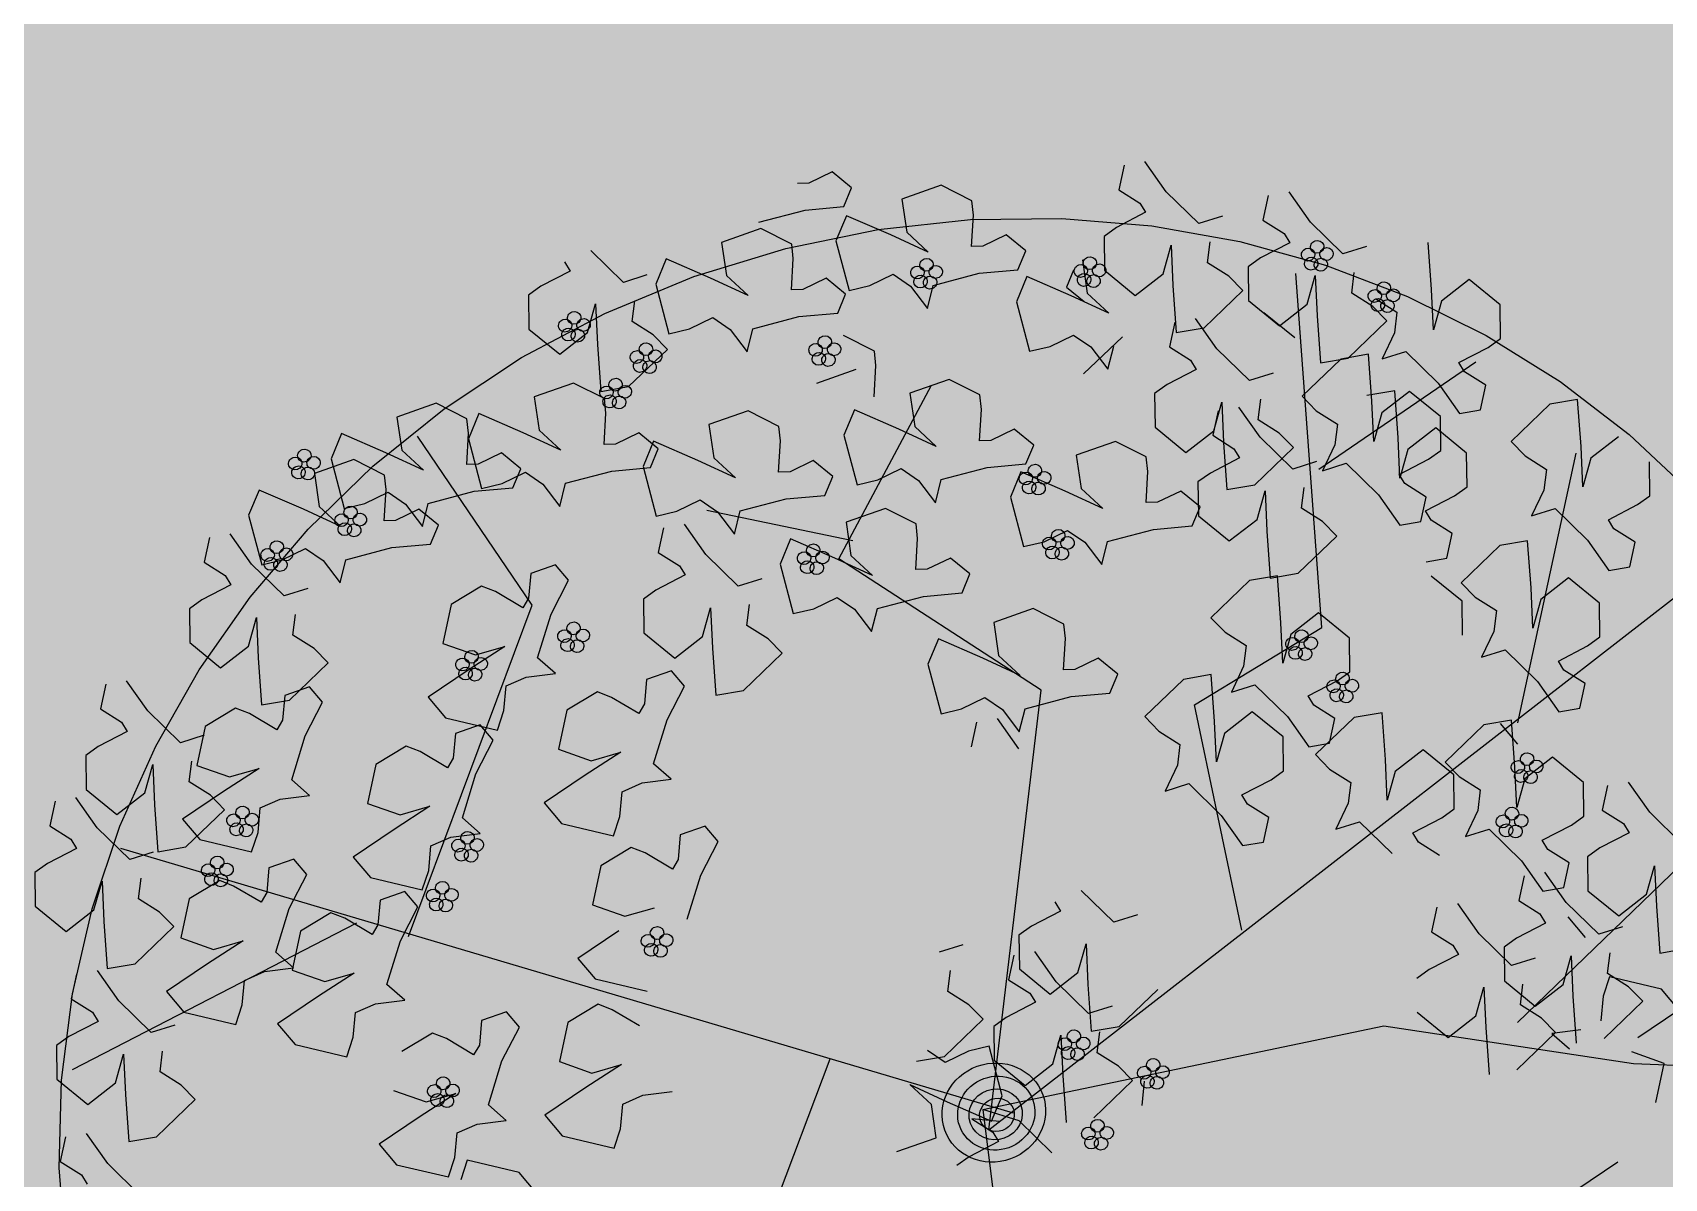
# Model space of a CAD drawing. Header units: millimetres. Extents: x 971.3 to 1010.6, y 593 to 619.8.
# Drawn here: x 973.563 to 975.967, y 596.452 to 598.139 of the extents above; entities that cross this region are included whole.
import ezdxf

# ---------------------------------------------------------------- set-up
doc = ezdxf.new("R2010")
doc.units = ezdxf.units.MM
doc.linetypes.add('ACAD_ISO08W100', pattern=[36, 24, -3, 6, -3])
doc.layers.add('ARVORES', color=108, linetype='Continuous')
doc.layers.add('FAROLAS', color=45, linetype='Continuous', lineweight=9)

# ---------------------------------------------------------------- blocks, each defined once
blk = doc.blocks.new('2d-Ipe')
at = {"color": 50}
for centre in [(0.26275, 0.31861), (0.265, 0.32292), (0.27007, 0.32292), (0.27232, 0.3173), (0.26707, 0.31412), (0.28542, 0.30253), (0.29048, 0.30253), (0.28317, 0.29822), (0.28748, 0.29373), (0.29274, 0.29691), (0.11392, 0.25359), (0.11899, 0.25359), (0.11167, 0.24929), (0.11599, 0.24479), (0.12124, 0.24798), (0.40975, 0.23705), (0.412, 0.24136), (0.41707, 0.24136), (0.41932, 0.23574), (0.41406, 0.23256), (0.21192, 0.22097), (0.21699, 0.22097), (0.20967, 0.21666), (0.21399, 0.21217), (0.21924, 0.21535), (0.45283, 0.21282), (0.4579, 0.21282), (0.45058, 0.20851), (0.4549, 0.20401), (0.46015, 0.2072), (0.23009, 0.19627), (0.23234, 0.20058), (0.2374, 0.20058), (0.23965, 0.19496), (0.41383, 0.19627), (0.41608, 0.20058), (0.42115, 0.20058), (0.4234, 0.19496), (0.2344, 0.19178), (0.41815, 0.19178), (0.31992, 0.16365), (0.32217, 0.16796), (0.32723, 0.16796), (0.32948, 0.16234), (0.32423, 0.15915), (0.14842, 0.12287), (0.15067, 0.12718), (0.15574, 0.12718), (0.15799, 0.12156), (0.15274, 0.11838), (0.31809, 0.11495), (0.32315, 0.11495), (0.31584, 0.11064), (0.32015, 0.10614), (0.3254, 0.10933), (0.471, 0.05762), (0.47325, 0.06193), (0.47831, 0.06193), (0.48056, 0.05631), (0.43017, 0.04947), (0.43242, 0.05378), (0.43748, 0.05378), (0.43973, 0.04816), (0.47531, 0.05313), (0.43448, 0.04497), (0.44467, 0.03339), (0.44973, 0.03339), (0.44242, 0.02908), (0.44673, 0.02458), (0.45198, 0.02777), (0.314, -0.01147), (0.31907, -0.01147), (0.31175, -0.01578), (0.32132, -0.01709), (0.31607, -0.02027), (-0.02716, -0.05248), (-0.02491, -0.04817), (-0.01984, -0.04817), (0.02409, -0.05225), (0.02916, -0.05225), (0.41608, -0.05225), (0.42115, -0.05225), (-0.02284, -0.05698), (-0.01759, -0.05379), (0.02184, -0.05656), (0.03141, -0.05787), (0.41383, -0.05656), (0.4234, -0.05787), (0.02616, -0.06105), (0.41815, -0.06105), (-0.00449, -0.08487), (0.00057, -0.08487), (-0.00674, -0.08918), (0.00282, -0.09049), (-0.00243, -0.09368), (0.43425, -0.11773), (0.4365, -0.11342), (0.44156, -0.11342), (0.43856, -0.12222), (0.44382, -0.11904), (0.275, -0.13404), (0.27725, -0.12973), (0.28232, -0.12973), (0.31175, -0.13404), (0.314, -0.12973), (0.31907, -0.12973), (0.27932, -0.13853), (0.28457, -0.13535), (0.31607, -0.13853), (0.32132, -0.13535), (0.40792, -0.1909), (0.41298, -0.1909), (0.40567, -0.19521), (0.40998, -0.1997), (0.41523, -0.19652), (0.18109, -0.23191), (0.18334, -0.2276), (0.1884, -0.2276), (0.15476, -0.23983), (0.15982, -0.23983), (0.1854, -0.2364), (0.19065, -0.23322), (0.15251, -0.24414), (0.15682, -0.24864), (0.16207, -0.24545), (0.05676, -0.29692), (0.06182, -0.29692), (0.05451, -0.30123), (0.05882, -0.30573), (0.06407, -0.30254), (0.373, -0.30531), (0.37525, -0.301), (0.38032, -0.301), (0.08126, -0.31324), (0.08632, -0.31324), (0.37731, -0.30981), (0.38257, -0.30662), (0.07901, -0.31754), (0.08332, -0.32204), (0.08857, -0.31886), (0.34034, -0.32978), (0.34259, -0.32547), (0.34765, -0.32547), (0.34465, -0.33427), (0.3499, -0.33109)]:
    blk.add_circle(centre, 0.00338, dxfattribs=at)
at = {"layer": 'ARVORES', "color": 76}
for p, q in [((0.14042, 0.43449), (0.13479, 0.43338)), ((0.15089, 0.44219), (0.14042, 0.43449)), ((0.16226, 0.43549), (0.15089, 0.44219)), ((0.19271, 0.42983), (0.17454, 0.4195)), ((0.20968, 0.42427), (0.19271, 0.42983)), ((0.11962, 0.41013), (0.14137, 0.42012)), ((0.14137, 0.42012), (0.16031, 0.42507)), ((0.17454, 0.4195), (0.18038, 0.40272)), ((0.2169, 0.26188), (0.19459, 0.42105)), ((0.21193, 0.41688), (0.20968, 0.42427)), ((0.21425, 0.40055), (0.21193, 0.41688)), ((0.28312, 0.41067), (0.26495, 0.40035)), ((0.30009, 0.40512), (0.28312, 0.41067)), ((0.14862, 0.40644), (0.146, 0.39249)), ((0.17271, 0.40005), (0.14862, 0.40644)), ((0.18038, 0.40272), (0.19324, 0.39408)), ((0.21988, 0.40166), (0.21425, 0.40055)), ((0.23035, 0.40936), (0.21988, 0.40166)), ((0.24171, 0.40266), (0.23035, 0.40936)), ((0.30234, 0.39773), (0.30009, 0.40512)), ((0.19324, 0.39408), (0.17271, 0.40005)), ((0.26495, 0.40035), (0.27079, 0.38357)), ((0.30466, 0.3814), (0.30234, 0.39773)), ((0.146, 0.39249), (0.15765, 0.3679)), ((0.19908, 0.3773), (0.22082, 0.38729)), ((0.22082, 0.38729), (0.23976, 0.39224)), ((0.23903, 0.38729), (0.23641, 0.37334)), ((0.26312, 0.3809), (0.23903, 0.38729)), ((0.32076, 0.39021), (0.31029, 0.3825)), ((0.33213, 0.38351), (0.32076, 0.39021)), ((0.16743, 0.37212), (0.1779, 0.37982)), ((0.1779, 0.37982), (0.18782, 0.3751)), ((0.19857, 0.36491), (0.19908, 0.3773)), ((0.28365, 0.37493), (0.26312, 0.3809)), ((0.27079, 0.38357), (0.28365, 0.37493)), ((0.31029, 0.3825), (0.30466, 0.3814)), ((0.15765, 0.3679), (0.16743, 0.37212)), ((0.23641, 0.37334), (0.24806, 0.34875)), ((0.31123, 0.36814), (0.33017, 0.37309)), ((0.21687, 0.36316), (0.20348, 0.35845)), ((0.22338, 0.3391), (0.21687, 0.36316)), ((0.25784, 0.35297), (0.26831, 0.36067)), ((0.26831, 0.36067), (0.27823, 0.35594)), ((0.28949, 0.35815), (0.31123, 0.36814)), ((0.33244, 0.3669), (0.31427, 0.35657)), ((0.3494, 0.36135), (0.33244, 0.3669)), ((0.35166, 0.35396), (0.3494, 0.36135)), ((0.20348, 0.35845), (0.18801, 0.33607)), ((0.24806, 0.34875), (0.25784, 0.35297)), ((0.28898, 0.34576), (0.28949, 0.35815)), ((0.31427, 0.35657), (0.3201, 0.33979)), ((0.35397, 0.33763), (0.35166, 0.35396)), ((0.24114, 0.34724), (0.22952, 0.3338)), ((0.25917, 0.33667), (0.24114, 0.34724)), ((0.37007, 0.34643), (0.3596, 0.33873)), ((0.38144, 0.33974), (0.37007, 0.34643)), ((0.18801, 0.33607), (0.19655, 0.32971)), ((0.22848, 0.31834), (0.22338, 0.3391)), ((0.26284, 0.3192), (0.25917, 0.33667)), ((0.28835, 0.34351), (0.28573, 0.32956)), ((0.31244, 0.33713), (0.28835, 0.34351)), ((0.33297, 0.33116), (0.31244, 0.33713)), ((0.3201, 0.33979), (0.33297, 0.33116)), ((0.3596, 0.33873), (0.35397, 0.33763)), ((0.19655, 0.32971), (0.20846, 0.3245)), ((0.22952, 0.3338), (0.22848, 0.31834)), ((0.28573, 0.32956), (0.29738, 0.30497)), ((0.36055, 0.32436), (0.37948, 0.32931)), ((0.20846, 0.3245), (0.20932, 0.31354)), ((0.28688, 0.32171), (0.27141, 0.29933)), ((0.30027, 0.32642), (0.28688, 0.32171)), ((0.30679, 0.30236), (0.30027, 0.32642)), ((0.3388, 0.31438), (0.36055, 0.32436)), ((0.16736, 0.31143), (0.15189, 0.28904)), ((0.18075, 0.31614), (0.16736, 0.31143)), ((0.18727, 0.29208), (0.18075, 0.31614)), ((0.20932, 0.31354), (0.20588, 0.29914)), ((0.24458, 0.30338), (0.25757, 0.31356)), ((0.25757, 0.31356), (0.26284, 0.3192)), ((0.30716, 0.30919), (0.31763, 0.3169)), ((0.31763, 0.3169), (0.32754, 0.31217)), ((0.3383, 0.30198), (0.3388, 0.31438)), ((0.20588, 0.29914), (0.21686, 0.3049)), ((0.21686, 0.3049), (0.23638, 0.29106)), ((0.24835, 0.29906), (0.24458, 0.30338)), ((0.29738, 0.30497), (0.30716, 0.30919)), ((0.32454, 0.3105), (0.31293, 0.29706)), ((0.34257, 0.29993), (0.32454, 0.3105)), ((0.20502, 0.30022), (0.19341, 0.28678)), ((0.22305, 0.28965), (0.20502, 0.30022)), ((0.26026, 0.29384), (0.24835, 0.29906)), ((0.27141, 0.29933), (0.27995, 0.29297)), ((0.31188, 0.2816), (0.30679, 0.30236)), ((0.31293, 0.29706), (0.31188, 0.2816)), ((0.34624, 0.28246), (0.34257, 0.29993)), ((0.10232, 0.28858), (0.08893, 0.28388)), ((0.10884, 0.26453), (0.10232, 0.28858)), ((0.15189, 0.28904), (0.16043, 0.28269)), ((0.19236, 0.27132), (0.18727, 0.29208)), ((0.19341, 0.28678), (0.19236, 0.27132)), ((0.22672, 0.27218), (0.22305, 0.28965)), ((0.23638, 0.29106), (0.25014, 0.27713)), ((0.26014, 0.28065), (0.26026, 0.29384)), ((0.27995, 0.29297), (0.29186, 0.28775)), ((0.29186, 0.28775), (0.29273, 0.2768)), ((0.38723, 0.29303), (0.36906, 0.2827)), ((0.4042, 0.28748), (0.38723, 0.29303)), ((0.40645, 0.28009), (0.4042, 0.28748)), ((0.08893, 0.28388), (0.07346, 0.26149)), ((0.16043, 0.28269), (0.17234, 0.27747)), ((0.25014, 0.27713), (0.26014, 0.28065)), ((0.34097, 0.27681), (0.34624, 0.28246)), ((0.36906, 0.2827), (0.3749, 0.26592)), ((0.40877, 0.26376), (0.40645, 0.28009)), ((0.12659, 0.27266), (0.11498, 0.25922)), ((0.17234, 0.27747), (0.17321, 0.26652)), ((0.22145, 0.26653), (0.22672, 0.27218)), ((0.29273, 0.2768), (0.28928, 0.26239)), ((0.32799, 0.26664), (0.34097, 0.27681)), ((0.42487, 0.27256), (0.4144, 0.26486)), ((0.43624, 0.26587), (0.42487, 0.27256)), ((0.11393, 0.24376), (0.10884, 0.26453)), ((0.1483, 0.24463), (0.14462, 0.2621)), ((0.17321, 0.26652), (0.16976, 0.25211)), ((0.20847, 0.25636), (0.22145, 0.26653)), ((0.28928, 0.26239), (0.30027, 0.26815)), ((0.30027, 0.26815), (0.31979, 0.25432)), ((0.33176, 0.26232), (0.32799, 0.26664)), ((0.34366, 0.2571), (0.33176, 0.26232)), ((0.34314, 0.26964), (0.34052, 0.25569)), ((0.36723, 0.26326), (0.34314, 0.26964)), ((0.38776, 0.25729), (0.36723, 0.26326)), ((0.3749, 0.26592), (0.38776, 0.25729)), ((0.4144, 0.26486), (0.40877, 0.26376)), ((0.07842, 0.2497), (0.06988, 0.25605)), ((0.07346, 0.26149), (0.08201, 0.25513)), ((0.08201, 0.25513), (0.09391, 0.24992)), ((0.11498, 0.25922), (0.11393, 0.24376)), ((0.16976, 0.25211), (0.18075, 0.25787)), ((0.18075, 0.25787), (0.20027, 0.24404)), ((0.21224, 0.25204), (0.20847, 0.25636)), ((0.31979, 0.25432), (0.33354, 0.24039)), ((0.34052, 0.25569), (0.35217, 0.2311)), ((0.34355, 0.24391), (0.34366, 0.2571)), ((0.41534, 0.25049), (0.43428, 0.25544)), ((0.06295, 0.22731), (0.07842, 0.2497)), ((0.09391, 0.24992), (0.09478, 0.23897)), ((0.22414, 0.24682), (0.21224, 0.25204)), ((0.2372, 0.24753), (0.22173, 0.22514)), ((0.22403, 0.23363), (0.22414, 0.24682)), ((0.25059, 0.25224), (0.2372, 0.24753)), ((0.25711, 0.22818), (0.25059, 0.25224)), ((0.3936, 0.24051), (0.41534, 0.25049)), ((0.41321, 0.24584), (0.41197, 0.23527)), ((0.44033, 0.24364), (0.41321, 0.24584)), ((0.09478, 0.23897), (0.09133, 0.22456)), ((0.13004, 0.22881), (0.14302, 0.23898)), ((0.14302, 0.23898), (0.1483, 0.24463)), ((0.20027, 0.24404), (0.21402, 0.23011)), ((0.33354, 0.24039), (0.34355, 0.24391)), ((0.36195, 0.23532), (0.37242, 0.24303)), ((0.37242, 0.24303), (0.38234, 0.2383)), ((0.39309, 0.22811), (0.3936, 0.24051)), ((0.4511, 0.2344), (0.44033, 0.24364)), ((0.09133, 0.22456), (0.10232, 0.23032)), ((0.10232, 0.23032), (0.12184, 0.21648)), ((0.21402, 0.23011), (0.22403, 0.23363)), ((0.27486, 0.23632), (0.26325, 0.22287)), ((0.29289, 0.22575), (0.27486, 0.23632)), ((0.35217, 0.2311), (0.36195, 0.23532)), ((0.41197, 0.23527), (0.41341, 0.22235)), ((0.43352, 0.21672), (0.4511, 0.2344)), ((0.04956, 0.22261), (0.06295, 0.22731)), ((0.13381, 0.22448), (0.13004, 0.22881)), ((0.14572, 0.21927), (0.13381, 0.22448)), ((0.22173, 0.22514), (0.23028, 0.21879)), ((0.2622, 0.20741), (0.25711, 0.22818)), ((0.26325, 0.22287), (0.2622, 0.20741)), ((0.29657, 0.20828), (0.29289, 0.22575)), ((0.41341, 0.22235), (0.40436, 0.21612)), ((0.12184, 0.21648), (0.13559, 0.20256)), ((0.1456, 0.20607), (0.14572, 0.21927)), ((0.23028, 0.21879), (0.24218, 0.21357)), ((0.24218, 0.21357), (0.24305, 0.20262)), ((0.40436, 0.21612), (0.39016, 0.2119)), ((0.41809, 0.20193), (0.43352, 0.21672)), ((0.08694, 0.20539), (0.07355, 0.20069)), ((0.09345, 0.18134), (0.08694, 0.20539)), ((0.13559, 0.20256), (0.1456, 0.20607)), ((0.29129, 0.20263), (0.29657, 0.20828)), ((0.39016, 0.2119), (0.40064, 0.20527)), ((0.40064, 0.20527), (0.39842, 0.18144)), ((0.432, 0.20875), (0.41809, 0.20193)), ((0.44945, 0.20542), (0.432, 0.20875)), ((0.44931, 0.18452), (0.44945, 0.20542)), ((0.07355, 0.20069), (0.05808, 0.1783)), ((0.24305, 0.20262), (0.2396, 0.18821)), ((0.27831, 0.19246), (0.29129, 0.20263)), ((0.42659, 0.19734), (0.42536, 0.18677)), ((0.45371, 0.19514), (0.42659, 0.19734)), ((0.11121, 0.18947), (0.09959, 0.17603)), ((0.12924, 0.17891), (0.11121, 0.18947)), ((0.2396, 0.18821), (0.25059, 0.19397)), ((0.25059, 0.19397), (0.27011, 0.18013)), ((0.28208, 0.18814), (0.27831, 0.19246)), ((0.31707, 0.18959), (0.30368, 0.18488)), ((0.32359, 0.16553), (0.31707, 0.18959)), ((0.46449, 0.1859), (0.45371, 0.19514)), ((0.09855, 0.16057), (0.09345, 0.18134)), ((0.29399, 0.18292), (0.28208, 0.18814)), ((0.30368, 0.18488), (0.28821, 0.16249)), ((0.29387, 0.16973), (0.29399, 0.18292)), ((0.39842, 0.18144), (0.39323, 0.16257)), ((0.41133, 0.17508), (0.41319, 0.1805)), ((0.41319, 0.1805), (0.42849, 0.17435)), ((0.42536, 0.18677), (0.4268, 0.17385)), ((0.43602, 0.1726), (0.44931, 0.18452)), ((0.44691, 0.16823), (0.46449, 0.1859)), ((0.05808, 0.1783), (0.06662, 0.17194)), ((0.09959, 0.17603), (0.09855, 0.16057)), ((0.13291, 0.16144), (0.12924, 0.17891)), ((0.27011, 0.18013), (0.28386, 0.16621)), ((0.34135, 0.17367), (0.32973, 0.16022)), ((0.35937, 0.1631), (0.34135, 0.17367)), ((0.41277, 0.16216), (0.41133, 0.17508)), ((0.4268, 0.17385), (0.41775, 0.16762)), ((0.42849, 0.17435), (0.43602, 0.1726)), ((0.06662, 0.17194), (0.07853, 0.16673)), ((0.07853, 0.16673), (0.07939, 0.15578)), ((0.28386, 0.16621), (0.29387, 0.16973)), ((0.32869, 0.14477), (0.32359, 0.16553)), ((0.41775, 0.16762), (0.40354, 0.1634)), ((0.43148, 0.15343), (0.44691, 0.16823)), ((0.07939, 0.15578), (0.07595, 0.14137)), ((0.11465, 0.14562), (0.12764, 0.15579)), ((0.12764, 0.15579), (0.13291, 0.16144)), ((0.1461, 0.15853), (0.13063, 0.13614)), ((0.15949, 0.16323), (0.1461, 0.15853)), ((0.166, 0.13918), (0.15949, 0.16323)), ((0.28821, 0.16249), (0.29676, 0.15614)), ((0.29676, 0.15614), (0.30866, 0.15092)), ((0.32973, 0.16022), (0.32869, 0.14477)), ((0.36305, 0.14563), (0.35937, 0.1631)), ((0.39323, 0.16257), (0.40128, 0.15566)), ((0.40128, 0.15566), (0.41277, 0.16216)), ((0.40354, 0.1634), (0.41403, 0.15677)), ((0.41403, 0.15677), (0.4118, 0.13294)), ((0.44539, 0.16025), (0.43148, 0.15343)), ((0.46284, 0.15692), (0.44539, 0.16025)), ((0.4627, 0.13602), (0.46284, 0.15692)), ((0.22994, 0.14807), (0.21447, 0.12568)), ((0.24333, 0.15277), (0.22994, 0.14807)), ((0.24985, 0.12872), (0.24333, 0.15277)), ((0.30866, 0.15092), (0.30953, 0.13997)), ((0.18376, 0.14731), (0.17214, 0.13387)), ((0.20178, 0.13675), (0.18376, 0.14731)), ((0.30953, 0.13997), (0.30608, 0.12556)), ((0.34479, 0.12981), (0.35777, 0.13998)), ((0.35777, 0.13998), (0.36305, 0.14563)), ((0.17214, 0.13387), (0.1711, 0.11841)), ((0.20546, 0.11928), (0.20178, 0.13675)), ((0.2676, 0.13685), (0.25599, 0.12341)), ((0.28563, 0.12629), (0.2676, 0.13685)), ((0.30608, 0.12556), (0.31707, 0.13132)), ((0.31707, 0.13132), (0.33659, 0.11748)), ((0.4118, 0.13294), (0.40662, 0.11407)), ((0.42472, 0.12658), (0.42658, 0.13201)), ((0.42658, 0.13201), (0.44188, 0.12585)), ((0.44941, 0.1241), (0.4627, 0.13602)), ((0.21447, 0.12568), (0.22301, 0.11932)), ((0.25494, 0.10795), (0.24985, 0.12872)), ((0.25599, 0.12341), (0.25494, 0.10795)), ((0.2893, 0.10882), (0.28563, 0.12629)), ((0.34856, 0.12549), (0.34479, 0.12981)), ((0.36047, 0.12027), (0.34856, 0.12549)), ((0.41192, 0.12904), (0.41069, 0.11846)), ((0.43905, 0.12684), (0.41192, 0.12904)), ((0.42615, 0.11366), (0.42472, 0.12658)), ((0.44982, 0.11759), (0.43905, 0.12684)), ((0.44188, 0.12585), (0.44941, 0.1241)), ((0.20019, 0.11363), (0.20546, 0.11928)), ((0.22301, 0.11932), (0.23492, 0.11411)), ((0.33659, 0.11748), (0.35035, 0.10356)), ((0.36035, 0.10708), (0.36047, 0.12027)), ((0.41069, 0.11846), (0.41213, 0.10554)), ((0.43224, 0.09992), (0.44982, 0.11759)), ((0.1872, 0.10346), (0.20019, 0.11363)), ((0.23492, 0.11411), (0.23579, 0.10316)), ((0.28403, 0.10317), (0.2893, 0.10882)), ((0.35035, 0.10356), (0.36035, 0.10708)), ((0.40662, 0.11407), (0.41467, 0.10716)), ((0.41467, 0.10716), (0.42615, 0.11366)), ((0.15948, 0.10497), (0.179, 0.09113)), ((0.19097, 0.09913), (0.1872, 0.10346)), ((0.20288, 0.09392), (0.19097, 0.09913)), ((0.23579, 0.10316), (0.23234, 0.08875)), ((0.27105, 0.093), (0.28403, 0.10317)), ((0.40308, 0.09932), (0.38887, 0.0951)), ((0.41213, 0.10554), (0.40308, 0.09932)), ((0.41681, 0.08513), (0.43224, 0.09992)), ((0.179, 0.09113), (0.19276, 0.07721)), ((0.20276, 0.08072), (0.20288, 0.09392)), ((0.23234, 0.08875), (0.24333, 0.09451)), ((0.24333, 0.09451), (0.26285, 0.08067)), ((0.27482, 0.08867), (0.27105, 0.093)), ((0.38887, 0.0951), (0.39936, 0.08846)), ((0.43072, 0.09195), (0.41681, 0.08513)), ((0.44817, 0.08861), (0.43072, 0.09195)), ((0.28672, 0.08346), (0.27482, 0.08867)), ((0.28661, 0.07026), (0.28672, 0.08346)), ((0.39936, 0.08846), (0.39713, 0.06464)), ((0.44803, 0.06772), (0.44817, 0.08861)), ((0.19276, 0.07721), (0.20276, 0.08072)), ((0.26285, 0.08067), (0.2766, 0.06675)), ((0.31052, 0.07689), (0.29235, 0.06657)), ((0.32748, 0.07134), (0.31052, 0.07689)), ((0.48312, 0.07963), (0.46496, 0.0693)), ((0.50009, 0.07408), (0.48312, 0.07963)), ((0.50234, 0.06669), (0.50009, 0.07408)), ((0.2766, 0.06675), (0.28661, 0.07026)), ((0.29235, 0.06657), (0.29819, 0.04979)), ((0.32974, 0.06395), (0.32748, 0.07134)), ((0.43474, 0.0558), (0.44803, 0.06772)), ((0.46496, 0.0693), (0.47079, 0.05252)), ((0.50466, 0.05036), (0.50234, 0.06669)), ((0.33206, 0.04762), (0.32974, 0.06395)), ((0.39713, 0.06464), (0.39195, 0.04576)), ((0.41005, 0.05827), (0.41191, 0.0637)), ((0.41148, 0.04536), (0.41005, 0.05827)), ((0.41191, 0.0637), (0.42721, 0.05754)), ((0.42721, 0.05754), (0.43474, 0.0558)), ((0.26643, 0.05351), (0.26381, 0.03956)), ((0.29052, 0.04712), (0.26643, 0.05351)), ((0.29819, 0.04979), (0.31105, 0.04115)), ((0.34815, 0.05643), (0.33768, 0.04872)), ((0.35952, 0.04973), (0.34815, 0.05643)), ((0.36671, 0.05128), (0.36547, 0.04071)), ((0.39383, 0.04908), (0.36671, 0.05128)), ((0.43903, 0.05624), (0.43641, 0.04229)), ((0.46313, 0.04985), (0.43903, 0.05624)), ((0.48366, 0.04389), (0.46313, 0.04985)), ((0.47079, 0.05252), (0.48366, 0.04389)), ((0.51029, 0.05146), (0.50466, 0.05036)), ((0.00559, 0.04527), (0.00545, 0.02437)), ((0.31105, 0.04115), (0.29052, 0.04712)), ((0.33768, 0.04872), (0.33206, 0.04762)), ((0.39195, 0.04576), (0.4, 0.03886)), ((0.4046, 0.03984), (0.39383, 0.04908)), ((0.4, 0.03886), (0.41148, 0.04536)), ((0.43641, 0.04229), (0.44807, 0.0177)), ((0.26381, 0.03956), (0.27546, 0.01497)), ((0.31689, 0.02437), (0.33863, 0.03436)), ((0.33863, 0.03436), (0.35757, 0.03931)), ((0.36547, 0.04071), (0.36691, 0.02779)), ((0.38702, 0.02217), (0.4046, 0.03984)), ((0.48949, 0.02711), (0.51123, 0.03709)), ((0.03681, 0.02786), (0.02138, 0.01306)), ((0.0229, 0.02103), (0.03681, 0.02786)), ((0.28524, 0.01919), (0.29571, 0.02689)), ((0.29571, 0.02689), (0.30563, 0.02216)), ((0.31892, -0.03737), (0.36036, 0.0263)), ((0.36691, 0.02779), (0.35786, 0.02156)), ((0.45784, 0.02192), (0.46831, 0.02963)), ((0.46831, 0.02963), (0.47823, 0.0249)), ((0.48898, 0.01471), (0.48949, 0.02711)), ((-0.00999, 0.01197), (-0.01224, 0.01936)), ((0.00545, 0.02437), (0.0229, 0.02103)), ((0.04725, 0.02067), (0.04463, 0.00672)), ((0.27546, 0.01497), (0.28524, 0.01919)), ((0.31638, 0.01197), (0.31689, 0.02437)), ((0.35786, 0.02156), (0.34366, 0.01734)), ((0.34366, 0.01734), (0.35414, 0.01071)), ((0.37159, 0.00737), (0.38702, 0.02217)), ((0.44807, 0.0177), (0.45784, 0.02192)), ((-0.00767, -0.00436), (-0.00999, 0.01197)), ((0.02138, 0.01306), (0.0038, -0.00461)), ((0.04149, 0.00744), (0.05054, 0.01367)), ((0.35414, 0.01071), (0.35192, -0.01312)), ((0.3855, 0.01419), (0.37159, 0.00737)), ((0.40295, 0.01086), (0.3855, 0.01419)), ((0.40281, -0.01004), (0.40295, 0.01086)), ((0.45561, 0.01436), (0.45438, 0.00378)), ((0.48273, 0.01215), (0.45561, 0.01436)), ((0.49351, 0.00291), (0.48273, 0.01215)), ((0.00843, 0.00444), (-0.00204, -0.00326)), ((0.00217, -0.00834), (0.00843, 0.00444)), ((0.04293, -0.00548), (0.04149, 0.00744)), ((0.04463, 0.00672), (0.05628, -0.01787)), ((0.29326, 0.00302), (0.29203, -0.00755)), ((0.32038, 0.00082), (0.29326, 0.00302)), ((0.33116, -0.00842), (0.32038, 0.00082)), ((0.45438, 0.00378), (0.45582, -0.00914)), ((0.47593, -0.01476), (0.49351, 0.00291)), ((-0.00204, -0.00326), (-0.00767, -0.00436)), ((-0.0011, -0.01763), (0.01123, -0.00244)), ((0.0038, -0.00461), (0.01457, -0.01385)), ((0.04169, -0.01606), (0.04293, -0.00548)), ((0.06606, -0.01365), (0.07653, -0.00594)), ((0.07653, -0.00594), (0.08645, -0.01067)), ((0.29203, -0.00755), (0.29347, -0.02047)), ((0.01457, -0.01385), (0.04169, -0.01606)), ((0.0338, -0.01613), (0.01564, -0.02645)), ((0.05077, -0.02168), (0.0338, -0.01613)), ((0.05628, -0.01787), (0.06606, -0.01365)), ((0.0972, -0.02086), (0.09771, -0.00846)), ((0.35192, -0.01312), (0.34673, -0.03199)), ((0.36483, -0.01948), (0.36669, -0.01405)), ((0.36669, -0.01405), (0.38199, -0.02021)), ((0.38952, -0.02196), (0.40281, -0.01004)), ((0.44676, -0.01536), (0.43256, -0.01958)), ((0.45582, -0.00914), (0.44676, -0.01536)), ((0.4605, -0.02955), (0.47593, -0.01476)), ((-0.02284, -0.02761), (-0.0011, -0.01763)), ((0.05302, -0.02907), (0.05077, -0.02168)), ((0.29347, -0.02047), (0.28441, -0.0267)), ((0.36627, -0.0324), (0.36483, -0.01948)), ((0.38199, -0.02021), (0.38952, -0.02196)), ((0.43256, -0.01958), (0.44305, -0.02622)), ((0.47441, -0.02273), (0.4605, -0.02955)), ((0.49186, -0.02607), (0.47441, -0.02273)), ((0.01564, -0.02645), (0.02147, -0.04324)), ((0.05534, -0.0454), (0.05302, -0.02907)), ((0.28441, -0.0267), (0.27021, -0.03092)), ((0.27021, -0.03092), (0.2807, -0.03755)), ((0.29815, -0.04089), (0.31358, -0.02609)), ((0.34673, -0.03199), (0.35478, -0.0389)), ((0.35478, -0.0389), (0.36627, -0.0324)), ((0.44305, -0.02622), (0.44082, -0.05004)), ((0.49172, -0.04696), (0.49186, -0.02607)), ((0.01381, -0.0459), (-0.01028, -0.03952)), ((0.07144, -0.03659), (0.06097, -0.0443)), ((0.08281, -0.04329), (0.07144, -0.03659)), ((0.2807, -0.03755), (0.27847, -0.06138)), ((0.31206, -0.03407), (0.29815, -0.04089)), ((0.32951, -0.0374), (0.31206, -0.03407)), ((0.32937, -0.0583), (0.32951, -0.0374)), ((0.03434, -0.05187), (0.01381, -0.0459)), ((0.02147, -0.04324), (0.03434, -0.05187)), ((0.06097, -0.0443), (0.05534, -0.0454)), ((0.0749, -0.04349), (0.05673, -0.05381)), ((0.09187, -0.04904), (0.0749, -0.04349)), ((0.09412, -0.05643), (0.09187, -0.04904)), ((0.34627, -0.04895), (0.34504, -0.05953)), ((0.37339, -0.05116), (0.34627, -0.04895)), ((0.40412, -0.06787), (0.40426, -0.04697)), ((0.47843, -0.05888), (0.49172, -0.04696)), ((0.49518, -0.04712), (0.49295, -0.07094)), ((-0.0129, -0.05347), (-0.00125, -0.07806)), ((0.05673, -0.05381), (0.06257, -0.07059)), ((0.06192, -0.05866), (0.08085, -0.05372)), ((0.09644, -0.07276), (0.09412, -0.05643)), ((0.21661, -0.04977), (0.21538, -0.06035)), ((0.24373, -0.05197), (0.21661, -0.04977)), ((0.2545, -0.06122), (0.24373, -0.05197)), ((0.38416, -0.0604), (0.37339, -0.05116)), ((0.44082, -0.05004), (0.43564, -0.06892)), ((0.45374, -0.05641), (0.4556, -0.05098)), ((0.45517, -0.06933), (0.45374, -0.05641)), ((0.4556, -0.05098), (0.4709, -0.05714)), ((0.4709, -0.05714), (0.47843, -0.05888)), ((0.04017, -0.06865), (0.06192, -0.05866)), ((0.2061, -0.06518), (0.19473, -0.05848)), ((0.21538, -0.06035), (0.21681, -0.07326)), ((0.23693, -0.07889), (0.2545, -0.06122)), ((0.27847, -0.06138), (0.27329, -0.08025)), ((0.29139, -0.06774), (0.29325, -0.06231)), ((0.29325, -0.06231), (0.30855, -0.06847)), ((0.31608, -0.07022), (0.32937, -0.0583)), ((0.34504, -0.05953), (0.34647, -0.07245)), ((0.36659, -0.07807), (0.38416, -0.0604)), ((0.00852, -0.07384), (0.01899, -0.06613)), ((0.01899, -0.06613), (0.02891, -0.07086)), ((0.03081, -0.06687), (0.02819, -0.08082)), ((0.0549, -0.07326), (0.03081, -0.06687)), ((0.03967, -0.08105), (0.04017, -0.06865)), ((0.07543, -0.07923), (0.0549, -0.07326)), ((0.06257, -0.07059), (0.07543, -0.07923)), ((0.10207, -0.07166), (0.09644, -0.07276)), ((0.21681, -0.07326), (0.20776, -0.07949)), ((0.29282, -0.08066), (0.29139, -0.06774)), ((0.30855, -0.06847), (0.31608, -0.07022)), ((0.34647, -0.07245), (0.33742, -0.07868)), ((0.38718, -0.07188), (0.40248, -0.07804)), ((0.41001, -0.07978), (0.4233, -0.06787)), ((0.43564, -0.06892), (0.44369, -0.07582)), ((0.44369, -0.07582), (0.45517, -0.06933)), ((0.49295, -0.07094), (0.48777, -0.08982)), ((0.50587, -0.07731), (0.50773, -0.07188)), ((-0.0036, -0.08343), (-0.0155, -0.07822)), ((-0.00125, -0.07806), (0.00852, -0.07384)), ((0.02819, -0.08082), (0.03984, -0.10541)), ((0.1852, -0.08055), (0.20414, -0.0756)), ((0.20776, -0.07949), (0.19356, -0.08371)), ((0.22149, -0.09368), (0.23693, -0.07889)), ((0.27329, -0.08025), (0.28134, -0.08716)), ((0.28134, -0.08716), (0.29282, -0.08066)), ((0.33742, -0.07868), (0.32322, -0.08289)), ((0.35115, -0.09287), (0.36659, -0.07807)), ((0.40248, -0.07804), (0.41001, -0.07978)), ((0.44486, -0.07811), (0.44363, -0.08869)), ((0.47198, -0.08032), (0.44486, -0.07811)), ((0.48275, -0.08956), (0.47198, -0.08032)), ((0.5073, -0.09023), (0.50587, -0.07731)), ((0.08127, -0.09601), (0.10301, -0.08602)), ((0.19356, -0.08371), (0.20404, -0.09034)), ((0.2354, -0.08686), (0.22149, -0.09368)), ((0.25285, -0.0902), (0.2354, -0.08686)), ((0.32322, -0.08289), (0.3337, -0.08953)), ((0.3337, -0.08953), (0.33148, -0.11335)), ((0.36506, -0.08604), (0.35115, -0.09287)), ((0.38251, -0.08938), (0.36506, -0.08604)), ((0.38237, -0.11028), (0.38251, -0.08938)), ((0.44363, -0.08869), (0.44506, -0.10161)), ((0.46518, -0.10723), (0.48275, -0.08956)), ((0.48777, -0.08982), (0.49582, -0.09672)), ((0.08076, -0.10841), (0.08127, -0.09601)), ((0.20404, -0.09034), (0.20182, -0.11417)), ((0.25272, -0.11109), (0.25285, -0.0902)), ((0.49582, -0.09672), (0.5073, -0.09023)), ((0.44506, -0.10161), (0.43601, -0.10784)), ((0.20182, -0.11417), (0.19664, -0.13304)), ((0.23942, -0.12301), (0.25272, -0.11109)), ((0.33148, -0.11335), (0.3263, -0.13223)), ((0.34439, -0.11972), (0.34625, -0.11429)), ((0.34625, -0.11429), (0.36155, -0.12045)), ((0.36908, -0.1222), (0.38237, -0.11028)), ((0.43601, -0.10784), (0.42181, -0.11206)), ((0.42181, -0.11206), (0.43229, -0.11869)), ((0.44974, -0.12203), (0.46518, -0.10723)), ((0.21474, -0.12053), (0.2166, -0.11511)), ((0.21617, -0.13345), (0.21474, -0.12053)), ((0.2166, -0.11511), (0.2319, -0.12126)), ((0.2319, -0.12126), (0.23942, -0.12301)), ((0.28541, -0.11706), (0.28418, -0.12764)), ((0.31253, -0.11926), (0.28541, -0.11706)), ((0.3233, -0.12851), (0.31253, -0.11926)), ((0.34583, -0.13264), (0.34439, -0.11972)), ((0.36155, -0.12045), (0.36908, -0.1222)), ((0.43229, -0.11869), (0.43007, -0.14251)), ((0.46365, -0.1152), (0.44974, -0.12203)), ((0.4811, -0.11854), (0.46365, -0.1152)), ((0.48096, -0.13944), (0.4811, -0.11854)), ((0.28418, -0.12764), (0.28561, -0.14056)), ((0.30573, -0.14618), (0.3233, -0.12851)), ((0.19664, -0.13304), (0.20469, -0.13995)), ((0.20469, -0.13995), (0.21617, -0.13345)), ((0.3263, -0.13223), (0.33435, -0.13914)), ((0.33435, -0.13914), (0.34583, -0.13264)), ((0.13769, -0.14253), (0.13718, -0.15493)), ((0.14844, -0.15272), (0.13769, -0.14253)), ((0.17861, -0.14552), (0.16883, -0.14974)), ((0.19026, -0.17011), (0.17861, -0.14552)), ((0.27656, -0.14678), (0.26236, -0.151)), ((0.28561, -0.14056), (0.27656, -0.14678)), ((0.29029, -0.16097), (0.30573, -0.14618)), ((0.43007, -0.14251), (0.42489, -0.16139)), ((0.44299, -0.14888), (0.44484, -0.14345)), ((0.44484, -0.14345), (0.46015, -0.14961)), ((0.46767, -0.15136), (0.48096, -0.13944)), ((0.13718, -0.15493), (0.11544, -0.16491)), ((0.15836, -0.15745), (0.14844, -0.15272)), ((0.16883, -0.14974), (0.15836, -0.15745)), ((0.26236, -0.151), (0.27284, -0.15764)), ((0.3042, -0.15415), (0.29029, -0.16097)), ((0.32165, -0.15749), (0.3042, -0.15415)), ((0.38201, -0.15307), (0.38078, -0.16365)), ((0.40913, -0.15528), (0.38201, -0.15307)), ((0.4199, -0.16452), (0.40913, -0.15528)), ((0.44442, -0.1618), (0.44299, -0.14888)), ((0.46015, -0.14961), (0.46767, -0.15136)), ((0.27284, -0.15764), (0.27062, -0.18146)), ((0.32151, -0.17838), (0.32165, -0.15749)), ((0.38078, -0.16365), (0.38221, -0.17657)), ((0.42489, -0.16139), (0.43294, -0.1683)), ((0.43294, -0.1683), (0.44442, -0.1618)), ((0.0965, -0.16986), (0.09455, -0.18029)), ((0.11544, -0.16491), (0.0965, -0.16986)), ((0.15588, -0.18034), (0.14302, -0.17171)), ((0.14302, -0.17171), (0.16355, -0.17768)), ((0.18764, -0.18406), (0.19026, -0.17011)), ((0.40233, -0.18219), (0.4199, -0.16452)), ((0.10591, -0.18698), (0.11638, -0.17928)), ((0.11638, -0.17928), (0.12201, -0.17818)), ((0.12201, -0.17818), (0.12433, -0.19451)), ((0.16355, -0.17768), (0.18764, -0.18406)), ((0.30822, -0.1903), (0.32151, -0.17838)), ((0.37264, -0.19937), (0.36099, -0.17478)), ((0.38221, -0.17657), (0.37316, -0.1828)), ((0.09455, -0.18029), (0.10591, -0.18698)), ((0.16172, -0.19712), (0.15588, -0.18034)), ((0.27062, -0.18146), (0.26544, -0.20033)), ((0.28353, -0.18782), (0.28539, -0.1824)), ((0.28497, -0.20074), (0.28353, -0.18782)), ((0.28539, -0.1824), (0.30069, -0.18856)), ((0.37316, -0.1828), (0.35896, -0.18702)), ((0.35896, -0.18702), (0.36944, -0.19365)), ((0.38689, -0.19699), (0.40233, -0.18219)), ((0.40741, -0.18136), (0.39707, -0.18721)), ((0.41465, -0.18758), (0.40741, -0.18136)), ((0.12433, -0.19451), (0.12659, -0.2019)), ((0.17523, -0.19057), (0.17472, -0.20297)), ((0.18598, -0.20076), (0.17523, -0.19057)), ((0.21615, -0.19356), (0.20637, -0.19778)), ((0.2278, -0.21815), (0.21615, -0.19356)), ((0.30069, -0.18856), (0.30822, -0.1903)), ((0.40081, -0.19016), (0.38689, -0.19699)), ((0.41825, -0.1935), (0.40081, -0.19016)), ((0.12659, -0.2019), (0.14355, -0.20745)), ((0.14355, -0.20745), (0.16172, -0.19712)), ((0.1959, -0.20549), (0.18598, -0.20076)), ((0.20637, -0.19778), (0.1959, -0.20549)), ((0.26544, -0.20033), (0.27349, -0.20724)), ((0.27349, -0.20724), (0.28497, -0.20074)), ((0.32148, -0.19943), (0.30331, -0.20976)), ((0.33844, -0.20498), (0.32148, -0.19943)), ((0.40915, -0.20217), (0.39098, -0.2125)), ((0.42611, -0.20772), (0.40915, -0.20217)), ((0.26942, -0.20491), (0.25126, -0.21523)), ((0.28639, -0.21046), (0.26942, -0.20491)), ((0.28864, -0.21785), (0.28639, -0.21046)), ((0.30331, -0.20976), (0.30914, -0.22654)), ((0.3407, -0.21238), (0.33844, -0.20498)), ((0.34301, -0.22871), (0.3407, -0.21238)), ((0.39098, -0.2125), (0.39682, -0.22928)), ((0.42837, -0.21511), (0.42611, -0.20772)), ((0.08796, -0.21674), (0.08746, -0.22913)), ((0.09872, -0.22693), (0.08796, -0.21674)), ((0.12888, -0.21973), (0.11911, -0.22395)), ((0.14053, -0.24432), (0.12888, -0.21973)), ((0.13404, -0.2179), (0.13209, -0.22833)), ((0.15298, -0.21295), (0.13404, -0.2179)), ((0.19342, -0.22838), (0.18056, -0.21975)), ((0.18056, -0.21975), (0.20109, -0.22572)), ((0.22518, -0.2321), (0.2278, -0.21815)), ((0.25126, -0.21523), (0.25709, -0.23201)), ((0.29096, -0.23418), (0.28864, -0.21785)), ((0.35911, -0.2199), (0.34864, -0.2276)), ((0.37048, -0.2266), (0.35911, -0.2199)), ((0.43069, -0.23144), (0.42837, -0.21511)), ((-0.01825, -0.22406), (-0.03642, -0.23438)), ((0.08746, -0.22913), (0.06571, -0.23912)), ((0.10864, -0.23165), (0.09872, -0.22693)), ((0.11911, -0.22395), (0.10864, -0.23165)), ((0.13209, -0.22833), (0.14346, -0.23502)), ((0.14346, -0.23502), (0.15393, -0.22732)), ((0.15393, -0.22732), (0.15956, -0.22622)), ((0.15956, -0.22622), (0.16187, -0.24255)), ((0.19926, -0.24516), (0.19342, -0.22838)), ((0.20109, -0.22572), (0.22518, -0.2321)), ((0.22533, -0.22829), (0.22271, -0.24224)), ((0.24943, -0.23468), (0.22533, -0.22829)), ((0.27739, -0.22282), (0.27477, -0.23677)), ((0.30148, -0.22921), (0.27739, -0.22282)), ((0.30706, -0.22537), (0.29659, -0.23308)), ((0.32201, -0.23518), (0.30148, -0.22921)), ((0.31843, -0.23207), (0.30706, -0.22537)), ((0.30914, -0.22654), (0.32201, -0.23518)), ((0.34864, -0.2276), (0.34301, -0.22871)), ((0.36506, -0.22556), (0.36244, -0.23951)), ((0.38915, -0.23194), (0.36506, -0.22556)), ((0.39682, -0.22928), (0.40968, -0.23791)), ((0.44679, -0.22264), (0.43632, -0.23034)), ((0.45815, -0.22933), (0.44679, -0.22264)), ((-0.03642, -0.23438), (-0.03058, -0.25116)), ((0.00097, -0.237), (-0.00129, -0.22961)), ((0.00329, -0.25333), (0.00097, -0.237)), ((0.26996, -0.24065), (0.24943, -0.23468)), ((0.25709, -0.23201), (0.26996, -0.24065)), ((0.27477, -0.23677), (0.28642, -0.26136)), ((0.29659, -0.23308), (0.29096, -0.23418)), ((0.34959, -0.24197), (0.36853, -0.23702)), ((0.40968, -0.23791), (0.38915, -0.23194)), ((0.43632, -0.23034), (0.43069, -0.23144)), ((0.01939, -0.24452), (0.00892, -0.25223)), ((0.03075, -0.25122), (0.01939, -0.24452)), ((0.13791, -0.25827), (0.14053, -0.24432)), ((0.16187, -0.24255), (0.16413, -0.24994)), ((0.18109, -0.25549), (0.19926, -0.24516)), ((0.22271, -0.24224), (0.23437, -0.26683)), ((0.29753, -0.24744), (0.31647, -0.24249)), ((0.32784, -0.25196), (0.34959, -0.24197)), ((0.36244, -0.23951), (0.37409, -0.2641)), ((0.41552, -0.25469), (0.43726, -0.24471)), ((0.43726, -0.24471), (0.4562, -0.23976)), ((-0.03825, -0.25383), (-0.06234, -0.24744)), ((-0.01772, -0.2598), (-0.03825, -0.25383)), ((-0.03058, -0.25116), (-0.01772, -0.2598)), ((0.00892, -0.25223), (0.00329, -0.25333)), ((0.05619, -0.26119), (0.06666, -0.25349)), ((0.06666, -0.25349), (0.07229, -0.25238)), ((0.07229, -0.25238), (0.07461, -0.26871)), ((0.10616, -0.25455), (0.09329, -0.24591)), ((0.09329, -0.24591), (0.11382, -0.25188)), ((0.11382, -0.25188), (0.13791, -0.25827)), ((0.16413, -0.24994), (0.18109, -0.25549)), ((0.27579, -0.25743), (0.29753, -0.24744)), ((0.2962, -0.25714), (0.30667, -0.24944)), ((0.30667, -0.24944), (0.31659, -0.25416)), ((0.32734, -0.26435), (0.32784, -0.25196)), ((0.38387, -0.25988), (0.39434, -0.25217)), ((0.39434, -0.25217), (0.40426, -0.2569)), ((-0.06496, -0.26139), (-0.05331, -0.28598)), ((0.00986, -0.26659), (0.0288, -0.26164)), ((0.11199, -0.27133), (0.10616, -0.25455)), ((0.24414, -0.26261), (0.25461, -0.25491)), ((0.27528, -0.26982), (0.27579, -0.25743)), ((0.28642, -0.26136), (0.2962, -0.25714)), ((0.37409, -0.2641), (0.38387, -0.25988)), ((0.41501, -0.26709), (0.41552, -0.25469)), ((-0.13567, -0.26942), (-0.12915, -0.29348)), ((-0.01188, -0.27658), (0.00986, -0.26659)), ((0.07461, -0.26871), (0.07686, -0.27611)), ((0.23437, -0.26683), (0.24414, -0.26261)), ((0.36805, -0.2651), (0.34989, -0.27542)), ((0.38502, -0.27065), (0.36805, -0.2651)), ((-0.04353, -0.28176), (-0.03306, -0.27406)), ((-0.01825, -0.27057), (-0.03642, -0.28089)), ((-0.03306, -0.27406), (-0.02314, -0.27879)), ((-0.00129, -0.27612), (-0.01825, -0.27057)), ((-0.01239, -0.28898), (-0.01188, -0.27658)), ((0.00097, -0.28351), (-0.00129, -0.27612)), ((0.06097, -0.27667), (0.06046, -0.28906)), ((0.07172, -0.28686), (0.06097, -0.27667)), ((0.07686, -0.27611), (0.09383, -0.28166)), ((0.09383, -0.28166), (0.11199, -0.27133)), ((0.26966, -0.27119), (0.26915, -0.28359)), ((0.28041, -0.28138), (0.26966, -0.27119)), ((0.3008, -0.27841), (0.29033, -0.28611)), ((0.31057, -0.27418), (0.3008, -0.27841)), ((0.32223, -0.29877), (0.31057, -0.27418)), ((0.34102, -0.28063), (0.35919, -0.2703)), ((0.34989, -0.27542), (0.35572, -0.2922)), ((0.38727, -0.27804), (0.38502, -0.27065)), ((0.38959, -0.29437), (0.38727, -0.27804)), ((-0.05298, -0.28402), (-0.06397, -0.28978)), ((-0.05643, -0.29843), (-0.05298, -0.28402)), ((-0.05331, -0.28598), (-0.04353, -0.28176)), ((-0.03642, -0.28089), (-0.03058, -0.29767)), ((0.00329, -0.29984), (0.00097, -0.28351)), ((0.09211, -0.28388), (0.08164, -0.29158)), ((0.10188, -0.27966), (0.09211, -0.28388)), ((0.11354, -0.30425), (0.10188, -0.27966)), ((0.26915, -0.28359), (0.24741, -0.29358)), ((0.29033, -0.28611), (0.28041, -0.28138)), ((0.40569, -0.28556), (0.39522, -0.29327)), ((0.41706, -0.29226), (0.40569, -0.28556)), ((-0.03825, -0.30034), (-0.06234, -0.29396)), ((0.01939, -0.29103), (0.00892, -0.29874)), ((0.03075, -0.29773), (0.01939, -0.29103)), ((0.06046, -0.28906), (0.03872, -0.29905)), ((0.08164, -0.29158), (0.07172, -0.28686)), ((0.24741, -0.29358), (0.22847, -0.29852)), ((0.32396, -0.28848), (0.32135, -0.30243)), ((0.34806, -0.29487), (0.32396, -0.28848)), ((0.35572, -0.2922), (0.36859, -0.30084)), ((0.39522, -0.29327), (0.38959, -0.29437)), ((-0.01772, -0.30631), (-0.03825, -0.30034)), ((-0.03058, -0.29767), (-0.01772, -0.30631)), ((0.00892, -0.29874), (0.00329, -0.29984)), ((0.03872, -0.29905), (0.01978, -0.304)), ((0.22847, -0.29852), (0.22651, -0.30895)), ((0.28785, -0.309), (0.27499, -0.30037)), ((0.27499, -0.30037), (0.29551, -0.30634)), ((0.31961, -0.31272), (0.32223, -0.29877)), ((0.32135, -0.30243), (0.333, -0.32702)), ((0.36859, -0.30084), (0.34806, -0.29487)), ((0.39616, -0.30763), (0.4151, -0.30268)), ((-0.06496, -0.30791), (-0.05331, -0.3325)), ((-0.04365, -0.3146), (-0.05556, -0.30938)), ((0.00986, -0.3131), (0.0288, -0.30815)), ((0.01978, -0.304), (0.01782, -0.31442)), ((0.07916, -0.31448), (0.0663, -0.30584)), ((0.0663, -0.30584), (0.08682, -0.31181)), ((0.11092, -0.3182), (0.11354, -0.30425)), ((0.16228, -0.30938), (0.17925, -0.31493)), ((0.17925, -0.31493), (0.19742, -0.3046)), ((0.20549, -0.30467), (0.20354, -0.31509)), ((0.22651, -0.30895), (0.23788, -0.31565)), ((0.23788, -0.31565), (0.24835, -0.30794)), ((0.24835, -0.30794), (0.25398, -0.30684)), ((0.26487, -0.31515), (0.25201, -0.30651)), ((0.25201, -0.30651), (0.27254, -0.31248)), ((0.25398, -0.30684), (0.2563, -0.32317)), ((0.29369, -0.32579), (0.28785, -0.309)), ((0.29551, -0.30634), (0.31961, -0.31272)), ((0.29663, -0.31887), (0.29925, -0.30492)), ((0.37442, -0.31762), (0.39616, -0.30763)), ((-0.08276, -0.31752), (-0.13058, -0.42894)), ((-0.08824, -0.33213), (-0.07663, -0.31868)), ((-0.03511, -0.32095), (-0.04365, -0.3146)), ((-0.01188, -0.32309), (0.00986, -0.3131)), ((-0.01104, -0.31623), (0.00235, -0.31152)), ((0.01782, -0.31442), (0.02919, -0.32112)), ((0.02919, -0.32112), (0.03966, -0.31342)), ((0.03966, -0.31342), (0.04529, -0.31231)), ((0.04529, -0.31231), (0.04761, -0.32864)), ((0.085, -0.33126), (0.07916, -0.31448)), ((0.08682, -0.31181), (0.11092, -0.3182)), ((0.09776, -0.3171), (0.11115, -0.3124)), ((0.14773, -0.31466), (0.14723, -0.32706)), ((0.15848, -0.32485), (0.14773, -0.31466)), ((0.18865, -0.31765), (0.17887, -0.32187)), ((0.2003, -0.34224), (0.18865, -0.31765)), ((0.20354, -0.31509), (0.21491, -0.32179)), ((0.21491, -0.32179), (0.22538, -0.31409)), ((0.22538, -0.31409), (0.231, -0.31298)), ((0.231, -0.31298), (0.23332, -0.32931)), ((0.27071, -0.33193), (0.26487, -0.31515)), ((0.27254, -0.31248), (0.29663, -0.31887)), ((0.31489, -0.31832), (0.31439, -0.33072)), ((0.32564, -0.32851), (0.31489, -0.31832)), ((0.34277, -0.3228), (0.35324, -0.3151)), ((0.35324, -0.3151), (0.36316, -0.31982)), ((0.37391, -0.33001), (0.37442, -0.31762)), ((-0.10627, -0.32156), (-0.08824, -0.33213)), ((-0.07048, -0.32399), (-0.06397, -0.34804)), ((-0.05058, -0.34334), (-0.03511, -0.32095)), ((-0.04353, -0.32827), (-0.03306, -0.32057)), ((-0.03306, -0.32057), (-0.02314, -0.3253)), ((-0.01239, -0.33549), (-0.01188, -0.32309)), ((0.01189, -0.32529), (-0.00628, -0.33561)), ((0.02885, -0.33084), (0.01189, -0.32529)), ((0.14723, -0.32706), (0.12548, -0.33704)), ((0.1684, -0.32958), (0.15848, -0.32485)), ((0.17887, -0.32187), (0.1684, -0.32958)), ((0.2563, -0.32317), (0.25855, -0.33056)), ((0.27552, -0.33611), (0.29369, -0.32579)), ((0.333, -0.32702), (0.34277, -0.3228)), ((0.34603, -0.32553), (0.33556, -0.33324)), ((-0.05331, -0.3325), (-0.04353, -0.32827)), ((-0.00628, -0.33561), (-0.00045, -0.35239)), ((0.03111, -0.33823), (0.02885, -0.33084)), ((0.04761, -0.32864), (0.04986, -0.33604)), ((0.06683, -0.34159), (0.085, -0.33126)), ((0.23332, -0.32931), (0.23558, -0.33671)), ((0.25254, -0.34226), (0.27071, -0.33193)), ((0.25855, -0.33056), (0.27552, -0.33611)), ((0.31439, -0.33072), (0.29264, -0.34071)), ((0.33556, -0.33324), (0.32564, -0.32851)), ((-0.06397, -0.34804), (-0.05058, -0.34334)), ((0.03342, -0.35456), (0.03111, -0.33823)), ((0.04986, -0.33604), (0.06683, -0.34159)), ((0.10654, -0.34199), (0.10459, -0.35242)), ((0.12548, -0.33704), (0.10654, -0.34199)), ((0.16593, -0.35247), (0.15306, -0.34384)), ((0.15306, -0.34384), (0.17359, -0.34981)), ((0.19768, -0.35619), (0.2003, -0.34224)), ((0.23558, -0.33671), (0.25254, -0.34226)), ((0.29264, -0.34071), (0.2737, -0.34565)), ((-0.0322, -0.34867), (-0.03482, -0.36262)), ((-0.00811, -0.35506), (-0.0322, -0.34867)), ((0.04952, -0.34575), (0.03905, -0.35346)), ((0.06089, -0.35245), (0.04952, -0.34575)), ((0.11596, -0.35912), (0.12643, -0.35141)), ((0.12643, -0.35141), (0.13206, -0.35031)), ((0.13206, -0.35031), (0.13437, -0.36664)), ((0.17359, -0.34981), (0.19768, -0.35619)), ((0.2737, -0.34565), (0.27175, -0.35608)), ((0.33308, -0.35613), (0.32022, -0.3475)), ((0.32022, -0.3475), (0.34075, -0.35347)), ((0.01242, -0.36103), (-0.00811, -0.35506)), ((-0.00045, -0.35239), (0.01242, -0.36103)), ((0.03905, -0.35346), (0.03342, -0.35456)), ((0.10459, -0.35242), (0.11596, -0.35912)), ((0.17176, -0.36925), (0.16593, -0.35247)), ((0.27175, -0.35608), (0.28312, -0.36278)), ((0.28312, -0.36278), (0.29359, -0.35507)), ((0.29359, -0.35507), (0.29922, -0.35397)), ((0.29922, -0.35397), (0.30153, -0.3703)), ((0.33892, -0.37291), (0.33308, -0.35613)), ((0.34075, -0.35347), (0.36484, -0.35985)), ((0.01825, -0.37781), (0.04, -0.36782)), ((0.04, -0.36782), (0.05893, -0.36287)), ((0.13437, -0.36664), (0.13663, -0.37403)), ((0.20943, -0.36224), (0.20892, -0.37464)), ((0.22018, -0.37243), (0.20943, -0.36224)), ((0.25034, -0.36523), (0.24057, -0.36945)), ((0.262, -0.38982), (0.25034, -0.36523)), ((0.13663, -0.37403), (0.15359, -0.37958)), ((0.15359, -0.37958), (0.17176, -0.36925)), ((0.20892, -0.37464), (0.18718, -0.38462)), ((0.2301, -0.37716), (0.22018, -0.37243)), ((0.24057, -0.36945), (0.2301, -0.37716)), ((0.30153, -0.3703), (0.30379, -0.37769)), ((0.32075, -0.38324), (0.33892, -0.37291)), ((0.18718, -0.38462), (0.16824, -0.38957)), ((0.30379, -0.37769), (0.32075, -0.38324)), ((0.16824, -0.38957), (0.16628, -0.4)), ((0.22762, -0.40005), (0.21475, -0.39142)), ((0.21475, -0.39142), (0.23528, -0.39739)), ((0.25938, -0.40377), (0.262, -0.38982)), ((0.16628, -0.4), (0.17765, -0.40669)), ((0.17765, -0.40669), (0.18812, -0.39899)), ((0.18812, -0.39899), (0.19375, -0.39789)), ((0.19375, -0.39789), (0.19607, -0.41422)), ((0.23345, -0.41683), (0.22762, -0.40005)), ((0.23528, -0.39739), (0.25938, -0.40377)), ((0.19607, -0.41422), (0.19832, -0.42161)), ((0.19832, -0.42161), (0.21529, -0.42716))]:
    blk.add_line(p, q, dxfattribs=at)
at = {"layer": 'ARVORES', "color": 36}
for p, q in [((0.00379, -0.01635), (0.2966, 0.36057)), ((0.06388, 0.06132), (-0.06683, 0.16637)), ((0.01123, -0.00244), (-0.45576, 0.09634)), ((0.01123, -0.00244), (-0.01901, -0.2061)), ((-0.00009, -0.00182), (0.15633, -0.45441)), ((-0.00009, -0.00182), (0.21053, -0.10104)), ((0.21053, -0.10104), (0.31254, -0.02782)), ((0.05432, -0.15516), (0.17546, -0.17108)), ((0.17546, -0.17108), (0.1914, -0.2443)), ((0.1914, -0.2443), (0.37311, -0.29205)), ((-0.04132, -0.26977), (0.05432, -0.47033)), ((0.2711, -0.26977), (0.2966, -0.36209)), ((0.10851, -0.3207), (0.23284, -0.39392))]:
    blk.add_line(p, q, dxfattribs=at)
at = {"layer": 'ARVORES'}
for p, q in [((0.20096, 0.23959), (0.34442, 0.12499)), ((0.34442, 0.12499), (0.44962, 0.15046)), ((0.31358, -0.02609), (0.33116, -0.00842)), ((0.31254, -0.02782), (0.38268, -0.10104)), ((0.17472, -0.20297), (0.15298, -0.21295)), ((-0.01901, -0.2061), (-0.08276, -0.31752)), ((0.25461, -0.25491), (0.26453, -0.25963))]:
    blk.add_line(p, q, dxfattribs=at)
at = {"layer": 'ARVORES', "color": 56, "linetype": 'ACAD_ISO08W100', "ltscale": 0.055}
blk.add_circle((0.00766, -0.00711), 0.47208, dxfattribs=at)
at = {"layer": 'ARVORES', "color": 36}
for centre, radius in [((0.00766, -0.00711), 0.02616), ((0.00692, -0.00817), 0.01951), ((0.00645, -0.00769), 0.01347), ((0.00597, -0.00817), 0.00877)]:
    blk.add_circle(centre, radius, dxfattribs=at)

msp = doc.modelspace()

# ---------------------------------------------------------------- hatches: boundary and pattern name
at = {"layer": 'FAROLAS', "lineweight": 35}
h = msp.add_hatch(dxfattribs=at)
h.set_pattern_fill('AR-SAND', color=104, scale=0.004, angle=180, style=0)
h.set_pattern_definition([(217.5, (972.27319, 593.91996), (0.0064001, -0.1957653), [0, -0.154432, 0, -0.17272, 0, -0.1651]), (187.5, (972.2732, 593.91996), (-0.1798093, -0.28673), [0, -0.083312, 0, -0.139192, 0, -0.05334]), (147.5, (972.39816, 593.91996), (-0.316397, -0.0005749), [0, -0.0508, 0, -0.18288, 0, -0.23876]), (137.5, (972.39816, 593.91996), (-0.3054226, -0.0891717), [0, -0.0254, 0, -0.119888, 0, -0.13716])])
h.paths.add_polyline_path([(978.3835, 614.166), (976.3137, 614.166), (976.3764, 611.7875), (972.2732, 611.7875), (972.2732, 593.92), (977.1382, 593.92), (977.1382, 599.097), (973.4099, 599.097), (973.41, 610.3471), (976.639, 610.347), (976.639, 611.857), (978.3835, 611.857)])
h.paths.add_polyline_path([(973.3426, 594.0355), (972.4764, 594.0355), (972.4764, 599.0712), (973.3426, 599.0712)], flags=16)
h.paths.add_polyline_path([(973.3426, 599.081), (972.4764, 599.081), (972.4764, 611.7875), (973.3426, 611.7875)], flags=16)

# ---------------------------------------------------------------- block references
at = {"layer": 'ARVORES', "xscale": 2.771145957393832, "yscale": 2.935640725160186, "zscale": 2.771145957393832, "rotation": 109.7546581358865}
msp.add_blockref('2d-Ipe', (974.9671, 596.5219), dxfattribs=at)

doc.saveas('drawing.dxf')
